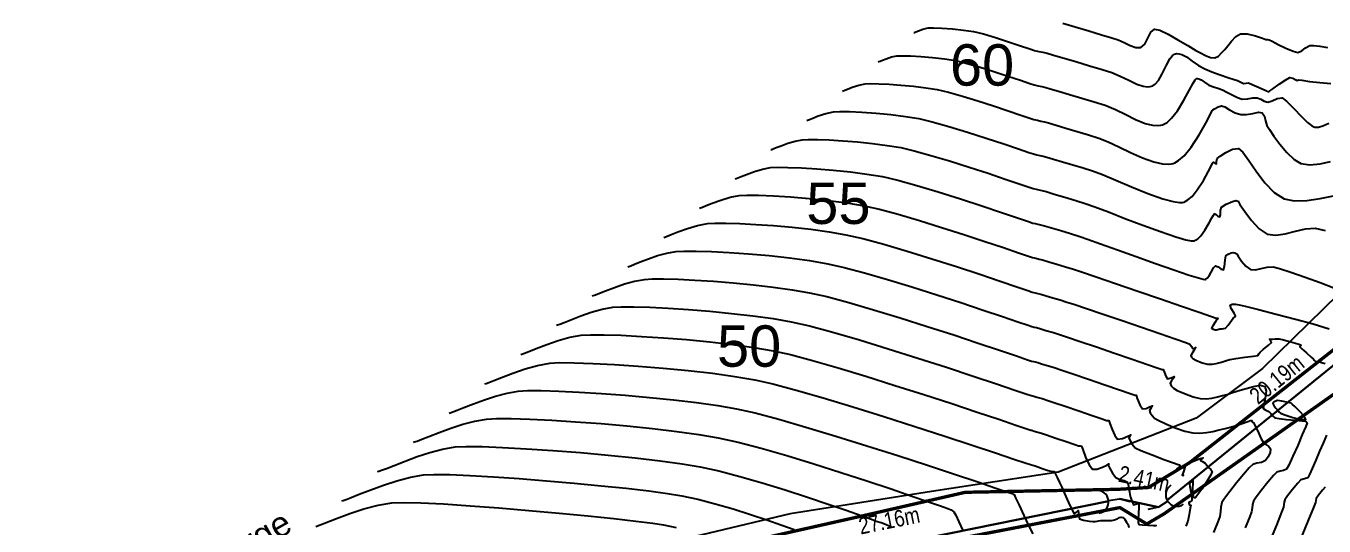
# Model space of a CAD drawing. Extents: x 360931 to 362237, y 7351473 to 7352200.
# Drawn here: x 361418.2 to 361496.8, y 7351801.7 to 7351832 of the extents above; entities that cross this region are included whole.
import ezdxf
from ezdxf.enums import TextEntityAlignment as Align

# ---------------------------------------------------------------- set-up
doc = ezdxf.new("R2010")
doc.units = 0
for name, color, linetype in [('A_Curvas Intermediarias', 37, 'Continuous'), ('A_Curvas Mestras', 32, 'Continuous'), ('AGUA', 3, 'Continuous'), ('LISTAGEM_TEXTO', 7, 'Continuous'), ('PONTOS-Pontos - Água_U', 1, 'Continuous'), ('PS_IND_COMPRIMENTO', 7, 'Continuous'), ('ZZ-Carimbo Texto', 7, 'Continuous')]:
    doc.layers.add(name, color=color, linetype=linetype)
doc.layers.add('TUBO_PE_80_NTS194_PN_12_5', color=5, linetype='Continuous', lineweight=30)
doc.styles.add('CARIMBO', font='arial.ttf', dxfattribs={"height": 2})
doc.styles.add('ROMANS', font='arial.ttf', dxfattribs={"height": 2})
doc.styles.get("Standard").update_dxf_attribs({"font": 'arial.ttf'})
picture_1 = doc.add_image_def('image1.tif', size_in_pixel=(23490, 20550))

# ---------------------------------------------------------------- blocks, each defined once
blk = doc.blocks.new('*U1106')
for p, q in [((-0.135, 0), (0, 0)), ((0, 0), (0.121, -0.049))]:
    blk.add_line(p, q)
blk.add_arc((-0.272, 0), 0.138, 270.0906, 90.0906)
blk = doc.blocks.new('*U1107')
for p, q in [((-0.135, 0), (0, 0)), ((0, 0), (0.121, -0.049))]:
    blk.add_line(p, q)
blk.add_arc((-0.272, 0), 0.138, 270.0906, 90.0906)

msp = doc.modelspace()

# ---------------------------------------------------------------- linework, layer by layer
at = {"color": 0, "const_width": 0.2}
for points in [[(361417.136, 7351787.23), (361427.021, 7351792.388), (361432.215, 7351795.127), (361440.824, 7351789.656), (361448.154, 7351784.959), (361451.498, 7351789.814), (361454.271, 7351794.67), (361455.389, 7351796.748), (361457.2, 7351798.648), (361458.765, 7351799.832), (361460.844, 7351800.547), (361468.919, 7351802.362), (361475.072, 7351803.772), (361484.309, 7351803.952), (361486.165, 7351804.064), (361488.647, 7351805.561), (361498.383, 7351813.187)], [(361499.155, 7351810.954), (361487.131, 7351802.487), (361486.061, 7351801.856), (361484.437, 7351802.849), (361474.172, 7351800.871)]]:
    msp.add_lwpolyline(points, dxfattribs=at)
at = {"layer": 'A_Curvas Intermediarias', "flags": 128}
for points, elevation in [([(361480.986, 7351832.132), (361481.735, 7351831.91), (361482.55, 7351831.667), (361483.324, 7351831.435), (361483.951, 7351831.246), (361484.325, 7351831.13), (361484.696, 7351830.973), (361485.058, 7351830.791), (361485.399, 7351830.66), (361485.706, 7351830.658), (361485.944, 7351830.871), (361486.124, 7351831.23), (361486.302, 7351831.583), (361486.531, 7351831.776), (361486.844, 7351831.708), (361487.35, 7351831.468), (361487.95, 7351831.134), (361488.544, 7351830.782), (361489.033, 7351830.489), (361489.318, 7351830.332), (361489.62, 7351830.186), (361489.916, 7351830.058), (361490.181, 7351830.028), (361490.398, 7351830.14), (361490.59, 7351830.336), (361490.785, 7351830.545), (361490.965, 7351830.757), (361491.188, 7351831.046), (361491.447, 7351831.32), (361491.736, 7351831.491), (361492.139, 7351831.488), (361492.639, 7351831.368), (361493.071, 7351831.224), (361493.272, 7351831.152), (361493.372, 7351831.142), (361493.47, 7351831.13), (361493.64, 7351831.044), (361494.018, 7351830.85), (361494.485, 7351830.623), (361494.917, 7351830.435), (361495.195, 7351830.362), (361495.441, 7351830.464), (361495.671, 7351830.65), (361495.926, 7351830.785), (361496.172, 7351830.785), (361496.543, 7351830.734), (361496.989, 7351830.667)], 62), ([(361471.972, 7351831.568), (361472.006, 7351831.579), (361472.091, 7351831.612), (361472.253, 7351831.675), (361472.508, 7351831.767), (361472.839, 7351831.843), (361473.153, 7351831.852), (361473.666, 7351831.834), (361474.295, 7351831.789), (361474.961, 7351831.719), (361475.583, 7351831.622), (361476.169, 7351831.479), (361476.905, 7351831.262), (361477.686, 7351831.013), (361478.41, 7351830.772), (361478.974, 7351830.583), (361479.274, 7351830.487), (361479.529, 7351830.426), (361479.776, 7351830.374), (361480.032, 7351830.314), (361480.354, 7351830.222), (361480.971, 7351830.042), (361481.761, 7351829.808), (361482.601, 7351829.558), (361483.368, 7351829.326), (361483.938, 7351829.148), (361484.458, 7351828.936), (361484.971, 7351828.679), (361485.466, 7351828.444), (361485.841, 7351828.32), (361486.107, 7351828.287), (361486.274, 7351828.302), (361486.355, 7351828.323), (361486.433, 7351828.354), (361486.578, 7351828.454), (361486.773, 7351828.677), (361487, 7351829.066), (361487.257, 7351829.598), (361487.46, 7351829.972), (361487.621, 7351830.176), (361487.738, 7351830.258), (361487.8, 7351830.279), (361487.863, 7351830.29), (361487.991, 7351830.287), (361488.189, 7351830.234), (361488.461, 7351830.09), (361488.816, 7351829.842), (361489.184, 7351829.578), (361489.567, 7351829.363), (361490.007, 7351829.189), (361490.502, 7351829.014), (361490.973, 7351828.857), (361491.346, 7351828.736), (361491.542, 7351828.669), (361491.751, 7351828.565), (361491.923, 7351828.491), (361492.07, 7351828.503), (361492.218, 7351828.517), (361492.446, 7351828.426), (361492.863, 7351828.24), (361493.265, 7351828.058), (361493.447, 7351827.976), (361493.517, 7351828.036), (361493.688, 7351828.163), (361494.069, 7351828.438), (361494.477, 7351828.714), (361494.728, 7351828.845), (361494.905, 7351828.8), (361495.08, 7351828.703), (361495.166, 7351828.65), (361495.218, 7351828.679), (361495.27, 7351828.71), (361495.453, 7351828.681), (361495.91, 7351828.612), (361496.528, 7351828.537), (361497.193, 7351828.49)], 61), ([(361467.644, 7351828.028), (361467.684, 7351828.042), (361467.778, 7351828.077), (361467.955, 7351828.146), (361468.236, 7351828.255), (361468.628, 7351828.385), (361469.02, 7351828.466), (361469.339, 7351828.48), (361469.837, 7351828.472), (361470.467, 7351828.443), (361471.182, 7351828.393), (361471.937, 7351828.322), (361472.683, 7351828.229), (361473.375, 7351828.115), (361474.053, 7351827.957), (361474.898, 7351827.719), (361475.835, 7351827.433), (361476.788, 7351827.128), (361477.68, 7351826.833), (361478.436, 7351826.579), (361478.979, 7351826.396), (361479.233, 7351826.313), (361479.449, 7351826.261), (361479.656, 7351826.218), (361479.872, 7351826.167), (361480.113, 7351826.099), (361480.567, 7351825.969), (361481.167, 7351825.793), (361481.845, 7351825.591), (361482.533, 7351825.382), (361483.165, 7351825.185), (361483.723, 7351824.965), (361484.373, 7351824.659), (361485.077, 7351824.318), (361485.797, 7351823.995), (361486.492, 7351823.742), (361487.004, 7351823.624), (361487.35, 7351823.603), (361487.558, 7351823.627), (361487.654, 7351823.651), (361487.763, 7351823.693), (361487.984, 7351823.823), (361488.317, 7351824.114), (361488.749, 7351824.631), (361489.241, 7351825.377), (361489.643, 7351826.095), (361489.915, 7351826.635), (361490.015, 7351826.85), (361490.067, 7351826.899), (361490.163, 7351826.964), (361490.372, 7351827.082), (361490.589, 7351827.145), (361490.788, 7351827.072), (361491.076, 7351826.904), (361491.409, 7351826.721), (361491.746, 7351826.604), (361492.105, 7351826.608), (361492.489, 7351826.68), (361492.829, 7351826.743), (361493.054, 7351826.719), (361493.179, 7351826.519), (361493.236, 7351826.23), (361493.329, 7351825.949), (361493.478, 7351825.713), (361493.754, 7351825.307), (361494.12, 7351824.814), (361494.539, 7351824.317), (361494.972, 7351823.899), (361495.384, 7351823.644), (361495.925, 7351823.566), (361496.553, 7351823.634), (361497.172, 7351823.772)], 59), ([(361465.48, 7351826.259), (361465.527, 7351826.274), (361465.639, 7351826.316), (361465.848, 7351826.399), (361466.182, 7351826.527), (361466.646, 7351826.681), (361467.11, 7351826.777), (361467.488, 7351826.794), (361468.078, 7351826.785), (361468.825, 7351826.75), (361469.673, 7351826.691), (361470.567, 7351826.606), (361471.451, 7351826.496), (361472.271, 7351826.361), (361473.077, 7351826.173), (361474.085, 7351825.89), (361475.203, 7351825.549), (361476.339, 7351825.185), (361477.4, 7351824.835), (361478.295, 7351824.534), (361478.93, 7351824.319), (361479.213, 7351824.226), (361479.408, 7351824.179), (361479.597, 7351824.14), (361479.792, 7351824.094), (361480.011, 7351824.032), (361480.423, 7351823.914), (361480.967, 7351823.755), (361481.581, 7351823.572), (361482.205, 7351823.382), (361482.778, 7351823.203), (361483.373, 7351822.979), (361484.191, 7351822.637), (361485.138, 7351822.238), (361486.117, 7351821.845), (361487.034, 7351821.519), (361487.66, 7351821.348), (361488.033, 7351821.293), (361488.226, 7351821.299), (361488.303, 7351821.316), (361488.385, 7351821.347), (361488.551, 7351821.445), (361488.799, 7351821.663), (361489.12, 7351822.052), (361489.485, 7351822.612), (361489.785, 7351823.152), (361489.96, 7351823.495), (361490.044, 7351823.661), (361490.074, 7351823.716), (361490.081, 7351823.724), (361490.095, 7351823.723), (361490.134, 7351823.704), (361490.205, 7351823.656), (361490.274, 7351823.624), (361490.287, 7351823.763), (361490.327, 7351823.955), (361490.499, 7351824.097), (361490.846, 7351824.321), (361491.257, 7351824.515), (361491.618, 7351824.564), (361491.876, 7351824.342), (361492.238, 7351823.838), (361492.688, 7351823.177), (361493.205, 7351822.486), (361493.771, 7351821.888), (361494.368, 7351821.51), (361494.986, 7351821.399), (361495.745, 7351821.423), (361496.563, 7351821.54), (361497.359, 7351821.705)], 58), ([(361463.316, 7351824.489), (361463.359, 7351824.503), (361463.458, 7351824.54), (361463.639, 7351824.61), (361463.927, 7351824.724), (361464.338, 7351824.875), (361464.774, 7351825.007), (361465.201, 7351825.089), (361465.569, 7351825.107), (361466.13, 7351825.103), (361466.842, 7351825.076), (361467.663, 7351825.027), (361468.548, 7351824.955), (361469.456, 7351824.862), (361470.343, 7351824.746), (361471.167, 7351824.608), (361471.983, 7351824.42), (361472.996, 7351824.141), (361474.13, 7351823.802), (361475.308, 7351823.431), (361476.454, 7351823.058), (361477.492, 7351822.712), (361478.345, 7351822.424), (361478.938, 7351822.223), (361479.193, 7351822.139), (361479.368, 7351822.097), (361479.537, 7351822.062), (361479.712, 7351822.02), (361479.971, 7351821.948), (361480.462, 7351821.805), (361481.093, 7351821.619), (361481.767, 7351821.416), (361482.392, 7351821.221), (361482.923, 7351821.031), (361483.738, 7351820.719), (361484.738, 7351820.334), (361485.82, 7351819.923), (361486.884, 7351819.534), (361487.828, 7351819.215), (361488.429, 7351819.043), (361488.756, 7351818.978), (361488.903, 7351818.971), (361488.952, 7351818.98), (361489.018, 7351819.006), (361489.149, 7351819.091), (361489.341, 7351819.283), (361489.581, 7351819.617), (361489.84, 7351820.067), (361490.003, 7351820.375), (361490.091, 7351820.533), (361490.132, 7351820.588), (361490.146, 7351820.597), (361490.179, 7351820.597), (361490.253, 7351820.563), (361490.369, 7351820.473), (361490.492, 7351820.419), (361490.524, 7351820.555), (361490.528, 7351820.799), (361490.587, 7351821.012), (361490.856, 7351821.184), (361491.242, 7351821.346), (361491.449, 7351821.418), (361491.516, 7351821.396), (361491.582, 7351821.363), (361491.697, 7351821.18), (361491.987, 7351820.743), (361492.396, 7351820.199), (361492.87, 7351819.695), (361493.353, 7351819.376), (361493.867, 7351819.31), (361494.444, 7351819.404), (361495.055, 7351819.567), (361495.667, 7351819.707), (361496.249, 7351819.732), (361496.857, 7351819.604)], 57), ([(361461.152, 7351822.719), (361461.201, 7351822.736), (361461.314, 7351822.777), (361461.519, 7351822.857), (361461.845, 7351822.986), (361462.312, 7351823.157), (361462.807, 7351823.307), (361463.291, 7351823.4), (361463.709, 7351823.421), (361464.346, 7351823.416), (361465.154, 7351823.386), (361466.085, 7351823.33), (361467.09, 7351823.249), (361468.121, 7351823.142), (361469.128, 7351823.011), (361470.064, 7351822.854), (361470.991, 7351822.64), (361472.145, 7351822.323), (361473.436, 7351821.936), (361474.778, 7351821.514), (361476.083, 7351821.09), (361477.262, 7351820.697), (361478.229, 7351820.371), (361478.895, 7351820.145), (361479.172, 7351820.052), (361479.328, 7351820.015), (361479.477, 7351819.983), (361479.633, 7351819.947), (361479.861, 7351819.883), (361480.297, 7351819.757), (361480.855, 7351819.592), (361481.452, 7351819.412), (361482.005, 7351819.239), (361482.477, 7351819.077), (361483.269, 7351818.794), (361484.284, 7351818.428), (361485.425, 7351818.018), (361486.594, 7351817.602), (361487.693, 7351817.218), (361488.626, 7351816.905), (361489.187, 7351816.731), (361489.466, 7351816.659), (361489.574, 7351816.642), (361489.602, 7351816.644), (361489.643, 7351816.662), (361489.722, 7351816.721), (361489.829, 7351816.855), (361489.957, 7351817.078), (361490.094, 7351817.34), (361490.212, 7351817.471), (361490.384, 7351817.408), (361490.567, 7351817.265), (361490.71, 7351817.214), (361490.772, 7351817.432), (361490.795, 7351817.805), (361490.847, 7351818.068), (361490.987, 7351818.174), (361491.163, 7351818.246), (361491.28, 7351818.272), (361491.393, 7351818.24), (361491.501, 7351818.18), (361491.601, 7351818.039), (361491.799, 7351817.751), (361492.058, 7351817.443), (361492.338, 7351817.242), (361492.642, 7351817.217), (361492.983, 7351817.294), (361493.345, 7351817.387), (361493.706, 7351817.41), (361494.098, 7351817.31), (361494.786, 7351817.085), (361495.645, 7351816.784), (361496.551, 7351816.452), (361497.378, 7351816.134)], 56), ([(361456.824, 7351819.18), (361456.884, 7351819.2), (361457.024, 7351819.251), (361457.278, 7351819.35), (361457.682, 7351819.51), (361458.26, 7351819.722), (361458.873, 7351819.907), (361459.472, 7351820.023), (361459.917, 7351820.047), (361460.582, 7351820.046), (361461.425, 7351820.021), (361462.404, 7351819.97), (361463.476, 7351819.895), (361464.6, 7351819.795), (361465.732, 7351819.67), (361466.832, 7351819.521), (361467.856, 7351819.347), (361468.877, 7351819.115), (361470.137, 7351818.774), (361471.555, 7351818.357), (361473.05, 7351817.893), (361474.543, 7351817.415), (361475.951, 7351816.952), (361477.194, 7351816.536), (361478.193, 7351816.198), (361478.866, 7351815.968), (361479.132, 7351815.878), (361479.302, 7351815.839), (361479.473, 7351815.8), (361479.642, 7351815.753), (361479.965, 7351815.659), (361480.379, 7351815.537), (361480.822, 7351815.403), (361481.232, 7351815.276), (361481.648, 7351815.138), (361482.412, 7351814.882), (361483.419, 7351814.543), (361484.564, 7351814.155), (361485.742, 7351813.755), (361486.847, 7351813.377), (361487.774, 7351813.057), (361488.417, 7351812.831), (361488.673, 7351812.733), (361488.773, 7351812.577), (361488.837, 7351812.461), (361488.939, 7351812.494), (361489.027, 7351812.523), (361488.957, 7351812.398), (361488.812, 7351812.177), (361488.732, 7351812.037), (361488.775, 7351811.943), (361488.844, 7351811.857), (361489.035, 7351811.762), (361489.403, 7351811.608), (361489.745, 7351811.511), (361490.009, 7351811.512), (361490.267, 7351811.556), (361490.501, 7351811.611), (361490.703, 7351811.67), (361490.894, 7351811.739), (361491.096, 7351811.8), (361491.442, 7351811.856), (361491.997, 7351811.933), (361492.52, 7351812.006), (361492.772, 7351812.05), (361492.848, 7351812.139), (361492.919, 7351812.239), (361493.112, 7351812.402), (361493.428, 7351812.666), (361493.599, 7351812.829), (361493.546, 7351812.944), (361493.492, 7351813.036), (361493.568, 7351813.04), (361493.66, 7351813.035), (361493.823, 7351813.05), (361494.072, 7351813.053), (361494.339, 7351812.992), (361494.785, 7351812.872), (361495.205, 7351812.752), (361495.393, 7351812.693), (361495.361, 7351812.632), (361495.327, 7351812.569), (361495.453, 7351812.447), (361495.731, 7351812.195), (361496.011, 7351811.942), (361496.147, 7351811.819), (361496.2, 7351811.761), (361496.257, 7351811.708), (361496.359, 7351811.682), (361496.49, 7351811.654), (361496.641, 7351811.615), (361496.861, 7351811.558)], 54), ([(361454.66, 7351817.41), (361454.715, 7351817.428), (361454.838, 7351817.473), (361455.059, 7351817.558), (361455.408, 7351817.696), (361455.909, 7351817.889), (361456.456, 7351818.078), (361457.017, 7351818.235), (361457.563, 7351818.334), (361458.052, 7351818.36), (361458.783, 7351818.359), (361459.711, 7351818.33), (361460.788, 7351818.274), (361461.966, 7351818.191), (361463.199, 7351818.082), (361464.439, 7351817.945), (361465.639, 7351817.782), (361466.752, 7351817.593), (361467.751, 7351817.368), (361468.977, 7351817.042), (361470.363, 7351816.64), (361471.842, 7351816.189), (361473.345, 7351815.713), (361474.806, 7351815.238), (361476.157, 7351814.791), (361477.331, 7351814.397), (361478.259, 7351814.082), (361478.876, 7351813.871), (361479.111, 7351813.791), (361479.252, 7351813.759), (361479.393, 7351813.727), (361479.584, 7351813.673), (361479.959, 7351813.563), (361480.414, 7351813.428), (361480.845, 7351813.294), (361481.256, 7351813.157), (361482.02, 7351812.897), (361483.013, 7351812.558), (361484.107, 7351812.184), (361485.177, 7351811.817), (361486.098, 7351811.501), (361486.743, 7351811.279), (361486.988, 7351811.195), (361487.058, 7351811.19), (361487.106, 7351811.055), (361487.21, 7351810.798), (361487.323, 7351810.636), (361487.542, 7351810.702), (361487.714, 7351810.764), (361487.67, 7351810.669), (361487.549, 7351810.52), (361487.481, 7351810.38), (361487.544, 7351810.207), (361487.681, 7351810.058), (361487.909, 7351809.935), (361488.35, 7351809.738), (361488.86, 7351809.546), (361489.296, 7351809.437), (361489.65, 7351809.43), (361490.004, 7351809.473), (361490.342, 7351809.544), (361490.651, 7351809.616), (361490.927, 7351809.692), (361491.185, 7351809.784), (361491.443, 7351809.876), (361491.718, 7351809.955), (361492.083, 7351810.056), (361492.525, 7351810.176), (361492.937, 7351810.241), (361493.208, 7351810.177), (361493.278, 7351809.896), (361493.222, 7351809.468), (361493.135, 7351809.059), (361493.113, 7351808.836), (361493.264, 7351808.739), (361493.454, 7351808.657), (361493.562, 7351808.541), (361493.678, 7351808.396), (361493.818, 7351808.282), (361494.066, 7351808.232), (361494.521, 7351808.179), (361495.035, 7351808.13), (361495.458, 7351808.093), (361495.642, 7351808.074), (361495.709, 7351808.024), (361495.762, 7351807.966), (361495.681, 7351807.76), (361495.474, 7351807.261), (361495.197, 7351806.61), (361494.907, 7351805.95), (361494.662, 7351805.423), (361494.518, 7351805.172), (361494.338, 7351805.092), (361494.128, 7351805.06), (361493.932, 7351804.991), (361493.727, 7351804.783), (361493.383, 7351804.38), (361493, 7351803.906), (361492.677, 7351803.484), (361492.511, 7351803.235), (361492.458, 7351803.029), (361492.442, 7351802.816), (361492.408, 7351802.599), (361492.293, 7351802.301), (361492.019, 7351801.621)], 53), ([(361452.496, 7351815.641), (361452.555, 7351815.66), (361452.69, 7351815.709), (361452.93, 7351815.801), (361453.309, 7351815.951), (361453.855, 7351816.161), (361454.45, 7351816.366), (361455.06, 7351816.538), (361455.653, 7351816.646), (361456.123, 7351816.672), (361456.817, 7351816.673), (361457.695, 7351816.649), (361458.717, 7351816.601), (361459.844, 7351816.529), (361461.036, 7351816.434), (361462.252, 7351816.317), (361463.453, 7351816.179), (361464.598, 7351816.019), (361465.648, 7351815.84), (361466.703, 7351815.601), (361468.02, 7351815.249), (361469.521, 7351814.813), (361471.131, 7351814.321), (361472.775, 7351813.801), (361474.377, 7351813.283), (361475.86, 7351812.794), (361477.149, 7351812.363), (361478.168, 7351812.019), (361478.84, 7351811.79), (361479.091, 7351811.704), (361479.202, 7351811.679), (361479.313, 7351811.654), (361479.458, 7351811.612), (361479.754, 7351811.526), (361480.116, 7351811.418), (361480.458, 7351811.312), (361480.853, 7351811.18), (361481.593, 7351810.928), (361482.531, 7351810.607), (361483.518, 7351810.269), (361484.408, 7351809.964), (361485.052, 7351809.743), (361485.303, 7351809.657), (361485.357, 7351809.654), (361485.409, 7351809.649), (361485.483, 7351809.444), (361485.64, 7351809.056), (361485.809, 7351808.812), (361486.024, 7351808.841), (361486.268, 7351808.957), (361486.4, 7351809.005), (361486.326, 7351808.886), (361486.229, 7351808.723), (361486.273, 7351808.585), (361486.381, 7351808.41), (361486.519, 7351808.259), (361486.751, 7351808.129), (361487.205, 7351807.916), (361487.777, 7351807.68), (361488.359, 7351807.476), (361488.847, 7351807.363), (361489.255, 7351807.348), (361489.665, 7351807.384), (361490.067, 7351807.454), (361490.449, 7351807.539), (361490.802, 7351807.621), (361491.276, 7351807.75), (361491.777, 7351807.911), (361492.174, 7351808.05), (361492.34, 7351808.11), (361492.425, 7351808.122), (361492.42, 7351808.045), (361492.466, 7351808.021), (361492.517, 7351807.994), (361492.559, 7351807.908), (361492.644, 7351807.728), (361492.733, 7351807.541), (361492.836, 7351807.318), (361492.97, 7351807.039), (361493.107, 7351806.81), (361493.273, 7351806.668), (361493.453, 7351806.547), (361493.556, 7351806.402), (361493.532, 7351806.178), (361493.412, 7351805.908), (361493.237, 7351805.686), (361493.004, 7351805.583), (361492.728, 7351805.541), (361492.471, 7351805.449), (361492.263, 7351805.244), (361491.914, 7351804.844), (361491.5, 7351804.341), (361491.094, 7351803.829), (361490.773, 7351803.401), (361490.61, 7351803.15), (361490.54, 7351802.88), (361490.519, 7351802.602), (361490.475, 7351802.317), (361490.356, 7351801.997), (361490.098, 7351801.352)], 52), ([(361450.332, 7351813.871), (361450.396, 7351813.892), (361450.542, 7351813.945), (361450.801, 7351814.045), (361451.211, 7351814.207), (361451.8, 7351814.433), (361452.443, 7351814.655), (361453.103, 7351814.841), (361453.744, 7351814.957), (361454.255, 7351814.985), (361455.014, 7351814.984), (361455.975, 7351814.955), (361457.094, 7351814.901), (361458.323, 7351814.821), (361459.619, 7351814.717), (361460.934, 7351814.591), (361462.224, 7351814.442), (361463.442, 7351814.274), (361464.544, 7351814.086), (361465.655, 7351813.834), (361467.06, 7351813.457), (361468.675, 7351812.987), (361470.417, 7351812.455), (361472.201, 7351811.891), (361473.943, 7351811.329), (361475.558, 7351810.798), (361476.963, 7351810.33), (361478.073, 7351809.956), (361478.803, 7351809.708), (361479.071, 7351809.617), (361479.152, 7351809.599), (361479.234, 7351809.58), (361479.398, 7351809.533), (361479.729, 7351809.435), (361480.072, 7351809.33), (361480.436, 7351809.208), (361481.118, 7351808.975), (361481.948, 7351808.691), (361482.755, 7351808.414), (361483.368, 7351808.204), (361483.618, 7351808.119), (361483.691, 7351808.116), (361483.76, 7351808.108), (361483.822, 7351807.941), (361483.957, 7351807.576), (361484.128, 7351807.198), (361484.296, 7351806.987), (361484.588, 7351807.02), (361484.921, 7351807.167), (361485.087, 7351807.246), (361485.038, 7351807.164), (361484.978, 7351807.066), (361485.035, 7351806.925), (361485.175, 7351806.676), (361485.356, 7351806.46), (361485.707, 7351806.294), (361486.385, 7351806.03), (361487.156, 7351805.745), (361487.686, 7351805.554), (361487.953, 7351805.458), (361488.042, 7351805.426), (361488.054, 7351805.422), (361488.058, 7351805.413), (361488.069, 7351805.374), (361488.074, 7351805.347), (361487.974, 7351805.277), (361487.883, 7351805.194), (361487.976, 7351805.201), (361488.098, 7351805.231), (361488.231, 7351805.259), (361488.342, 7351805.262), (361488.315, 7351805.132), (361488.243, 7351804.917), (361488.203, 7351804.801), (361488.281, 7351804.792), (361488.247, 7351804.854), (361488.294, 7351805.011), (361488.384, 7351805.301), (361488.439, 7351805.464), (361488.494, 7351805.499), (361488.554, 7351805.53), (361488.796, 7351805.624), (361489.229, 7351805.786), (361489.468, 7351805.861), (361489.399, 7351805.782), (361489.322, 7351805.695), (361489.428, 7351805.626), (361489.59, 7351805.53), (361489.698, 7351805.409), (361489.805, 7351805.275), (361489.942, 7351805.155), (361490.026, 7351805.033), (361489.93, 7351804.829), (361489.689, 7351804.421), (361489.387, 7351803.956), (361489.159, 7351803.64), (361489.023, 7351803.486), (361488.96, 7351803.44), (361488.938, 7351803.437), (361488.918, 7351803.45), (361488.887, 7351803.515), (361488.86, 7351803.685), (361488.852, 7351803.986), (361488.864, 7351804.343), (361488.873, 7351804.505), (361488.801, 7351804.443), (361488.731, 7351804.388), (361488.665, 7351804.335), (361488.646, 7351804.281), (361488.672, 7351804.128), (361488.729, 7351803.791), (361488.782, 7351803.446), (361488.797, 7351803.27), (361488.695, 7351803.202), (361488.601, 7351803.148), (361488.625, 7351803.059), (361488.658, 7351802.986), (361488.717, 7351802.998), (361488.694, 7351802.822), (361488.631, 7351802.432), (361488.542, 7351802.036), (361488.433, 7351801.73)], 51), ([(361446.004, 7351810.332), (361446.078, 7351810.356), (361446.245, 7351810.416), (361446.543, 7351810.531), (361447.014, 7351810.718), (361447.691, 7351810.978), (361448.43, 7351811.233), (361449.188, 7351811.446), (361449.925, 7351811.58), (361450.519, 7351811.61), (361451.41, 7351811.606), (361452.539, 7351811.568), (361453.851, 7351811.501), (361455.287, 7351811.404), (361456.79, 7351811.282), (361458.304, 7351811.136), (361459.771, 7351810.969), (361461.135, 7351810.782), (361462.337, 7351810.579), (361463.436, 7351810.33), (361464.844, 7351809.955), (361466.484, 7351809.482), (361468.28, 7351808.939), (361470.155, 7351808.355), (361472.032, 7351807.756), (361473.834, 7351807.171), (361475.484, 7351806.629), (361476.905, 7351806.157), (361478.021, 7351805.783), (361478.755, 7351805.536), (361479.03, 7351805.444), (361479.164, 7351805.406), (361479.298, 7351805.367), (361479.473, 7351805.307), (361479.785, 7351805.199), (361480.09, 7351805.094), (361480.247, 7351805.042), (361480.359, 7351805.039), (361480.462, 7351805.026), (361480.524, 7351804.916), (361480.64, 7351804.673), (361480.778, 7351804.373), (361480.91, 7351804.089), (361481.088, 7351803.698), (361481.329, 7351803.16), (361481.552, 7351802.683), (361481.676, 7351802.471), (361481.8, 7351802.574), (361481.915, 7351802.674), (361481.935, 7351802.559), (361481.942, 7351802.344), (361481.998, 7351802.169), (361482.237, 7351802.079), (361482.585, 7351802.024), (361482.8, 7351802.003), (361482.931, 7351802.009), (361483.053, 7351802.024), (361483.166, 7351802.044), (361483.279, 7351802.063), (361483.421, 7351802.065), (361483.607, 7351802.064), (361483.799, 7351802.069), (361483.932, 7351802.074), (361484.023, 7351802.088), (361484.112, 7351802.106), (361484.207, 7351802.142), (361484.289, 7351802.178), (361484.347, 7351802.219), (361484.406, 7351802.257), (361484.504, 7351802.267), (361484.616, 7351802.258), (361484.703, 7351802.159), (361484.834, 7351801.977), (361484.927, 7351801.826), (361484.979, 7351801.649)], 49), ([(361443.84, 7351808.562), (361443.907, 7351808.584), (361444.056, 7351808.637), (361444.317, 7351808.737), (361444.727, 7351808.899), (361445.317, 7351809.13), (361445.969, 7351809.369), (361446.654, 7351809.593), (361447.345, 7351809.775), (361448.015, 7351809.891), (361448.58, 7351809.922), (361449.413, 7351809.92), (361450.469, 7351809.889), (361451.7, 7351809.831), (361453.059, 7351809.747), (361454.497, 7351809.639), (361455.968, 7351809.51), (361457.425, 7351809.362), (361458.819, 7351809.198), (361460.104, 7351809.018), (361461.233, 7351808.825), (361462.357, 7351808.571), (361463.784, 7351808.193), (361465.436, 7351807.718), (361467.238, 7351807.173), (361469.113, 7351806.588), (361470.987, 7351805.99), (361472.781, 7351805.407), (361474.421, 7351804.867), (361475.83, 7351804.397), (361476.932, 7351804.027), (361477.65, 7351803.784), (361477.91, 7351803.695), (361477.974, 7351803.668), (361478.034, 7351803.637), (361478.122, 7351803.448), (361478.332, 7351802.985), (361478.613, 7351802.377), (361478.908, 7351801.758), (361479.166, 7351801.257)], 48), ([(361493.979, 7351809.323), (361493.945, 7351809.316), (361493.871, 7351809.291), (361493.767, 7351809.236), (361493.69, 7351809.144), (361493.746, 7351809.019), (361493.876, 7351808.859), (361493.974, 7351808.75), (361494.059, 7351808.646), (361494.156, 7351808.558), (361494.408, 7351808.465), (361494.908, 7351808.304), (361495.413, 7351808.176), (361495.678, 7351808.182), (361495.589, 7351808.381), (361495.311, 7351808.682), (361495.014, 7351808.958), (361494.873, 7351809.082), (361494.838, 7351809.121), (361494.8, 7351809.158), (361494.608, 7351809.208), (361494.239, 7351809.291), (361493.979, 7351809.323)], 53), ([(361441.676, 7351806.793), (361441.747, 7351806.816), (361441.905, 7351806.872), (361442.182, 7351806.978), (361442.617, 7351807.149), (361443.243, 7351807.395), (361443.934, 7351807.649), (361444.661, 7351807.886), (361445.395, 7351808.079), (361446.106, 7351808.202), (361446.707, 7351808.234), (361447.599, 7351808.232), (361448.729, 7351808.197), (361450.045, 7351808.133), (361451.496, 7351808.042), (361453.03, 7351807.926), (361454.595, 7351807.789), (361456.14, 7351807.632), (361457.611, 7351807.458), (361458.958, 7351807.271), (361460.129, 7351807.071), (361461.323, 7351806.807), (361462.729, 7351806.438), (361464.281, 7351805.993), (361465.909, 7351805.497), (361467.548, 7351804.979), (361469.128, 7351804.463), (361470.583, 7351803.977), (361471.846, 7351803.548), (361472.848, 7351803.202), (361473.522, 7351802.966), (361473.8, 7351802.866), (361474.013, 7351802.792), (361474.213, 7351802.713), (361474.385, 7351802.593), (361474.512, 7351802.381), (361474.695, 7351801.988), (361474.908, 7351801.502)], 47), ([(361496.939, 7351807.226), (361496.73, 7351806.75), (361496.516, 7351806.256), (361496.289, 7351805.718), (361496.076, 7351805.219), (361495.903, 7351804.839), (361495.798, 7351804.657), (361495.602, 7351804.591), (361495.394, 7351804.533), (361495.199, 7351804.329), (361494.881, 7351803.948), (361494.575, 7351803.556), (361494.412, 7351803.319), (361494.375, 7351803.177), (361494.364, 7351803.03), (361494.341, 7351802.88), (361494.217, 7351802.568), (361493.903, 7351801.794), (361493.444, 7351800.669)], 54), ([(361439.512, 7351805.023), (361439.587, 7351805.047), (361439.754, 7351805.107), (361440.048, 7351805.219), (361440.507, 7351805.4), (361441.169, 7351805.66), (361441.9, 7351805.929), (361442.669, 7351806.179), (361443.445, 7351806.384), (361444.196, 7351806.514), (361444.847, 7351806.545), (361445.828, 7351806.535), (361447.076, 7351806.488), (361448.526, 7351806.409), (361450.117, 7351806.301), (361451.783, 7351806.171), (361453.462, 7351806.021), (361455.089, 7351805.856), (361456.601, 7351805.681), (361457.934, 7351805.5), (361459.025, 7351805.318), (361460.159, 7351805.068), (361461.433, 7351804.735), (361462.791, 7351804.343), (361464.172, 7351803.917), (361465.519, 7351803.482), (361466.773, 7351803.063), (361467.876, 7351802.684), (361468.769, 7351802.371), (361469.393, 7351802.147), (361469.69, 7351802.037), (361469.976, 7351801.937), (361470.253, 7351801.84), (361470.51, 7351801.719)], 46), ([(361435.778, 7351801.701), (361436.287, 7351801.902), (361437.021, 7351802.189), (361437.832, 7351802.488), (361438.684, 7351802.766), (361439.544, 7351802.992), (361440.377, 7351803.136), (361441.065, 7351803.162), (361442.133, 7351803.135), (361443.505, 7351803.066), (361445.103, 7351802.96), (361446.851, 7351802.828), (361448.672, 7351802.676), (361450.488, 7351802.512), (361452.224, 7351802.346), (361453.802, 7351802.185), (361455.144, 7351802.036), (361456.175, 7351801.909), (361456.817, 7351801.811), (361457.569, 7351801.644)], 44)]:
    msp.add_lwpolyline(points, dxfattribs=dict(at, elevation=elevation))
at = {"layer": 'A_Curvas Mestras', "flags": 128}
for points, elevation in [([(361469.808, 7351829.798), (361469.84, 7351829.809), (361469.918, 7351829.838), (361470.061, 7351829.894), (361470.291, 7351829.983), (361470.61, 7351830.088), (361470.929, 7351830.155), (361471.248, 7351830.166), (361471.756, 7351830.154), (361472.394, 7351830.118), (361473.1, 7351830.058), (361473.816, 7351829.975), (361474.479, 7351829.868), (361475.119, 7351829.716), (361475.923, 7351829.485), (361476.799, 7351829.212), (361477.66, 7351828.931), (361478.415, 7351828.678), (361478.976, 7351828.49), (361479.253, 7351828.4), (361479.489, 7351828.344), (361479.716, 7351828.296), (361479.952, 7351828.24), (361480.218, 7351828.166), (361480.72, 7351828.021), (361481.381, 7351827.827), (361482.125, 7351827.606), (361482.874, 7351827.379), (361483.552, 7351827.167), (361484.17, 7351826.922), (361484.784, 7351826.619), (361485.385, 7351826.317), (361485.961, 7351826.073), (361486.399, 7351825.958), (361486.71, 7351825.937), (361486.908, 7351825.962), (361487.005, 7351825.987), (361487.099, 7351826.024), (361487.287, 7351826.136), (361487.563, 7351826.387), (361487.913, 7351826.832), (361488.31, 7351827.477), (361488.646, 7351828.101), (361488.86, 7351828.5), (361488.982, 7351828.7), (361489.044, 7351828.769), (361489.068, 7351828.782), (361489.113, 7351828.788), (361489.204, 7351828.773), (361489.348, 7351828.702), (361489.549, 7351828.559), (361489.815, 7351828.395), (361490.089, 7351828.292), (361490.366, 7351828.204), (361490.651, 7351828.101), (361490.915, 7351827.972), (361491.236, 7351827.8), (361491.56, 7351827.641), (361491.835, 7351827.548), (361492.157, 7351827.553), (361492.476, 7351827.612), (361492.749, 7351827.628), (361492.966, 7351827.541), (361493.168, 7351827.418), (361493.382, 7351827.349), (361493.649, 7351827.429), (361493.957, 7351827.578), (361494.254, 7351827.627), (361494.522, 7351827.426), (361494.939, 7351826.997), (361495.42, 7351826.49), (361495.791, 7351826.13), (361496.033, 7351825.937), (361496.166, 7351825.863), (361496.223, 7351825.846), (361496.292, 7351825.84), (361496.448, 7351825.854), (361496.711, 7351825.929), (361497.071, 7351826.089)], 60), ([(361458.988, 7351820.95), (361459.042, 7351820.968), (361459.169, 7351821.014), (361459.398, 7351821.103), (361459.764, 7351821.248), (361460.286, 7351821.439), (361460.84, 7351821.607), (361461.382, 7351821.711), (361461.849, 7351821.735), (361462.562, 7351821.729), (361463.467, 7351821.695), (361464.508, 7351821.633), (361465.633, 7351821.542), (361466.786, 7351821.423), (361467.913, 7351821.276), (361468.96, 7351821.1), (361469.882, 7351820.891), (361471.019, 7351820.584), (361472.297, 7351820.207), (361473.646, 7351819.789), (361474.992, 7351819.357), (361476.263, 7351818.939), (361477.387, 7351818.563), (361478.291, 7351818.257), (361478.904, 7351818.048), (361479.152, 7351817.965), (361479.352, 7351817.919), (361479.553, 7351817.874), (361479.752, 7351817.818), (361480.131, 7351817.708), (361480.617, 7351817.564), (361481.137, 7351817.408), (361481.618, 7351817.258), (361482.106, 7351817.095), (361483, 7351816.792), (361484.177, 7351816.39), (361485.513, 7351815.933), (361486.885, 7351815.463), (361488.168, 7351815.023), (361489.24, 7351814.655), (361489.975, 7351814.403), (361490.251, 7351814.308), (361490.314, 7351814.305), (361490.368, 7351814.298), (361490.332, 7351814.248), (361490.285, 7351814.19), (361490.2, 7351814.063), (361490.055, 7351813.836), (361489.984, 7351813.694), (361490.084, 7351813.626), (361490.194, 7351813.585), (361490.275, 7351813.592), (361490.351, 7351813.605), (361490.413, 7351813.625), (361490.475, 7351813.645), (361490.617, 7351813.65), (361490.822, 7351813.697), (361490.985, 7351813.875), (361491.186, 7351814.151), (361491.298, 7351814.309), (361491.377, 7351814.37), (361491.44, 7351814.432), (361491.343, 7351814.594), (361491.167, 7351814.883), (361491.101, 7351815.086), (361491.222, 7351815.138), (361491.429, 7351815.136), (361491.642, 7351815.114), (361492.007, 7351815.03), (361492.822, 7351814.826), (361493.901, 7351814.548), (361495.064, 7351814.241), (361496.127, 7351813.951), (361496.783, 7351813.761), (361497.1, 7351813.659)], 55), ([(361448.168, 7351812.102), (361448.237, 7351812.124), (361448.393, 7351812.18), (361448.672, 7351812.288), (361449.112, 7351812.462), (361449.746, 7351812.705), (361450.436, 7351812.944), (361451.145, 7351813.143), (361451.834, 7351813.268), (361452.387, 7351813.297), (361453.212, 7351813.295), (361454.257, 7351813.262), (361455.472, 7351813.201), (361456.804, 7351813.113), (361458.204, 7351813), (361459.618, 7351812.864), (361460.997, 7351812.706), (361462.288, 7351812.528), (361463.44, 7351812.332), (361464.494, 7351812.095), (361465.83, 7351811.74), (361467.377, 7351811.295), (361469.064, 7351810.785), (361470.82, 7351810.237), (361472.574, 7351809.677), (361474.254, 7351809.131), (361475.788, 7351808.625), (361477.106, 7351808.186), (361478.137, 7351807.84), (361478.809, 7351807.613), (361479.051, 7351807.53), (361479.102, 7351807.519), (361479.154, 7351807.507), (361479.255, 7351807.478), (361479.466, 7351807.416), (361479.685, 7351807.348), (361479.988, 7351807.246), (361480.548, 7351807.054), (361481.181, 7351806.837), (361481.704, 7351806.657), (361481.933, 7351806.581), (361482.025, 7351806.577), (361482.111, 7351806.567), (361482.19, 7351806.356), (361482.36, 7351805.9), (361482.573, 7351805.426), (361482.782, 7351805.163), (361483.045, 7351805.168), (361483.373, 7351805.285), (361483.653, 7351805.422), (361483.773, 7351805.487), (361483.726, 7351805.409), (361483.806, 7351805.246), (361483.989, 7351804.921), (361484.193, 7351804.661), (361484.427, 7351804.55), (361484.686, 7351804.485), (361484.861, 7351804.404), (361484.926, 7351804.274), (361484.952, 7351804.118), (361484.978, 7351803.955), (361485.012, 7351803.799), (361485.044, 7351803.646), (361485.085, 7351803.488), (361485.144, 7351803.298), (361485.209, 7351803.113), (361485.264, 7351803.018), (361485.395, 7351803.049), (361485.501, 7351803.095), (361485.581, 7351803.054), (361485.575, 7351802.88), (361485.559, 7351802.501), (361485.543, 7351802.121), (361485.538, 7351801.94), (361485.569, 7351801.881), (361485.607, 7351801.828), (361485.772, 7351801.815), (361486.121, 7351801.794), (361486.467, 7351801.774), (361486.624, 7351801.765), (361486.585, 7351801.716)], 50), ([(361437.349, 7351803.253), (361437.427, 7351803.279), (361437.603, 7351803.342), (361437.913, 7351803.46), (361438.397, 7351803.651), (361439.095, 7351803.924), (361439.866, 7351804.208), (361440.676, 7351804.472), (361441.494, 7351804.688), (361442.287, 7351804.825), (361442.918, 7351804.853), (361443.875, 7351804.84), (361445.096, 7351804.789), (361446.52, 7351804.708), (361448.087, 7351804.6), (361449.735, 7351804.471), (361451.403, 7351804.327), (361453.032, 7351804.173), (361454.558, 7351804.015), (361455.923, 7351803.857), (361457.064, 7351803.705), (361457.921, 7351803.564), (361458.898, 7351803.35), (361459.945, 7351803.076), (361461.02, 7351802.764), (361462.078, 7351802.432), (361463.075, 7351802.102), (361463.968, 7351801.795), (361464.712, 7351801.529)], 45), ([(361496.855, 7351804.074), (361496.7, 7351803.899), (361496.454, 7351803.596), (361496.313, 7351803.404), (361496.29, 7351803.285), (361496.273, 7351803.162), (361496.148, 7351802.852), (361495.812, 7351802.03), (361495.311, 7351800.806)], 55)]:
    msp.add_lwpolyline(points, dxfattribs=dict(at, elevation=elevation))
at = {"layer": 'AGUA', "color": 3}
msp.add_lwpolyline([(361565.724, 7351879.521), (361547.464, 7351880.311), (361543.184, 7351878.241), (361535.344, 7351872.841), (361530.954, 7351867.441), (361525.494, 7351859.631), (361519.194, 7351851.481), (361514.774, 7351842.681), (361507.724, 7351830.361), (361502.204, 7351821.811), (361497.654, 7351815.751), (361493.074, 7351811.261), (361489.054, 7351808.251), (361480.704, 7351804.981), (361473.024, 7351803.831), (361464.474, 7351802.471), (361454.674, 7351800.131), (361447.954, 7351797.201), (361442.804, 7351794.591), (361430.904, 7351793.861), (361419.754, 7351789.561), (361416.464, 7351787.081)], dxfattribs=at)
at = {"layer": 'TUBO_PE_80_NTS194_PN_12_5', "linetype": 'Continuous'}
for points in [[(361487.292, 7351803.297), (361502.452, 7351815.579)], [(361457.796, 7351797.975), (361483.746, 7351803.243)], [(361484.41, 7351803.378), (361486.763, 7351802.868)]]:
    msp.add_lwpolyline(points, dxfattribs=at)

# ---------------------------------------------------------------- block references
at = {"layer": 'PONTOS-Pontos - Água_U', "xscale": 5, "yscale": 5, "zscale": 5}
for name, p, rotation in [('*U1106', (361484.41, 7351803.378), 7.862181024954157), ('*U1107', (361486.763, 7351802.868), 213.5610474306462)]:
    msp.add_blockref(name, p, dxfattribs=dict(at, rotation=rotation))

# ---------------------------------------------------------------- texts
at = {"layer": 'LISTAGEM_TEXTO', "color": 1, "char_height": 2.5, "attachment_point": 1}
for s, insert in [('60', (361474.15, 7351830.857)), ('55', (361465.454, 7351822.495)), ('50', (361460.052, 7351813.864))]:
    msp.add_mtext_dynamic_manual_height_columns(s, width=7.17137, gutter_width=12.5, heights=[0], dxfattribs=dict(at, insert=insert))
at = {"layer": 'PS_IND_COMPRIMENTO', "style": 'ROMANS', "width": 0.8}
for s, rotation, p in [('20.19m', 39.01281, (361493.928, 7351810.603)), ('2.41m', 347.77888, (361485.904, 7351804.589)), ('27.16m', 11.47577, (361470.472, 7351802.079))]:
    msp.add_text(s, height=1, rotation=rotation, dxfattribs=at).set_placement(p, align=Align.MIDDLE_CENTER)
at = {"layer": 'ZZ-Carimbo Texto', "style": 'CARIMBO'}
msp.add_text('Caminho Particular São Jorge', height=1.5, rotation=29.54317, dxfattribs=at).set_placement((361421.932, 7351795.235), align=Align.MIDDLE_CENTER)

# ---------------------------------------------------------------- pictures from other files: only their frames are drawn
at = {"lineweight": 30}
image = msp.add_image(picture_1, insert=(361177.259, 7351517.423, -3.228), size_in_units=(579.285, 506.782), dxfattribs=dict(at, fade=58))
image.dxf.flags = 15

doc.saveas('drawing.dxf')
